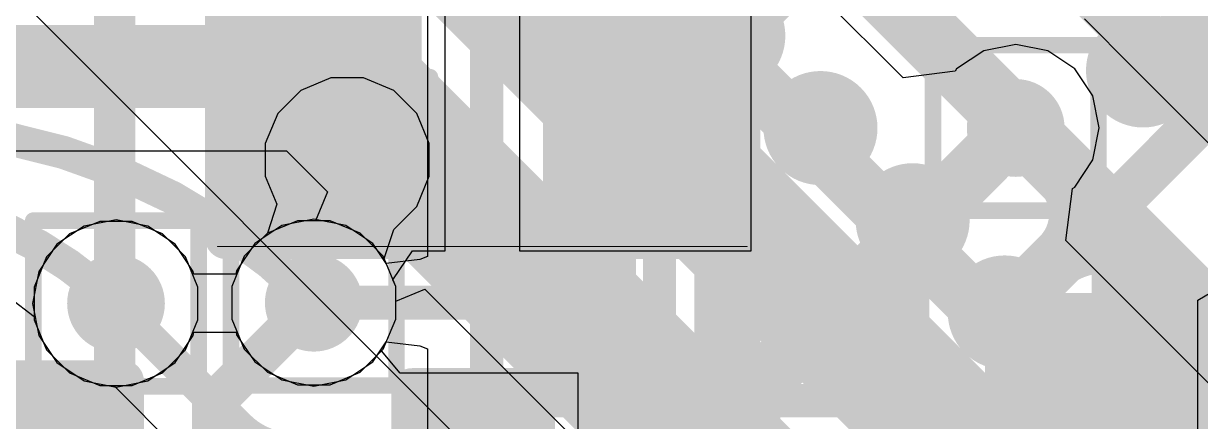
# Model space of a CAD drawing. Header units: inches. Extents: x -6 to 284, y -12 to 154.
# Drawn here: x 43.618 to 47.23, y 5.82 to 7.041 of the extents above; entities that cross this region are included whole.
import ezdxf

# ---------------------------------------------------------------- set-up
doc = ezdxf.new("R2010")
doc.units = ezdxf.units.IN
for name, color, linetype in [('Bottom Layer', 5, 'Continuous'), ('Bottom Overlay', 54, 'Continuous'), ('Bottom Paste', 16, 'Continuous'), ('Bottom Solder', 6, 'Continuous'), ('Drill Drawing', 1, 'Continuous'), ('GND-1', 16, 'Continuous'), ('GND-2', 90, 'Continuous'), ('GND-3', 216, 'Continuous'), ('GND-4', 54, 'Continuous'), ('PWR-1', 156, 'Continuous'), ('PWR-2', 130, 'Continuous'), ('Signal L1', 76, 'Continuous'), ('Signal L2', 6, 'Continuous'), ('Top Layer', 1, 'Continuous'), ('Top Overlay', 2, 'Continuous'), ('Top Paste', 8, 'Continuous'), ('Top Solder', 216, 'Continuous'), ('Via Holes', 16, 'Continuous')]:
    doc.layers.add(name, color=color, linetype=linetype)

# ---------------------------------------------------------------- blocks, each defined once
blk = doc.blocks.new('R___0201_B_85')
at = {"layer": 'Bottom Layer'}
for points in [[(-0.41, 0.185), (-0.14, 0.185), (-0.14, -0.185), (-0.41, -0.185)], [(0.14, 0.185), (0.41, 0.185), (0.41, -0.185), (0.14, -0.185)]]:
    blk.add_hatch(color=5, dxfattribs=at).paths.add_polyline_path(points)
at = {"layer": 'Bottom Paste'}
for points in [[(-0.41, 0.185), (-0.14, 0.185), (-0.14, -0.185), (-0.41, -0.185)], [(0.14, 0.185), (0.41, 0.185), (0.41, -0.185), (0.14, -0.185)]]:
    blk.add_hatch(color=16, dxfattribs=at).paths.add_polyline_path(points)
at = {"layer": 'Bottom Solder'}
for points in [[(-0.465, 0.24), (-0.085, 0.24), (-0.085, -0.24), (-0.465, -0.24)], [(0.085, 0.24), (0.465, 0.24), (0.465, -0.24), (0.085, -0.24)]]:
    blk.add_hatch(color=6, dxfattribs=at).paths.add_polyline_path(points)
at = {"layer": 'Bottom Overlay'}
for points in [[(-0.4826, 0.254, 0.127, 0.127, 0), (-0.4826, -0.254, 0.127, 0.127, 0)], [(0.4826, 0.254, 0.127, 0.127, 0), (-0.4826, 0.254, 0.127, 0.127, 0)], [(0.4826, 0.254, 0.127, 0.127, 0), (0.4826, -0.254, 0.127, 0.127, 0)], [(0.4826, -0.254, 0.127, 0.127, 0), (-0.4826, -0.254, 0.127, 0.127, 0)]]:
    blk.add_lwpolyline(points, format="xyseb", dxfattribs=at)
for points in [[(-0.5143, 0.254, 0.0635, 0.0635, 1), (-0.4508, 0.254, 0.0635, 0.0635, 1)], [(-0.5143, 0.254, 0.0635, 0.0635, 1), (-0.4508, 0.254, 0.0635, 0.0635, 1)], [(0.4508, 0.254, 0.0635, 0.0635, 1), (0.5143, 0.254, 0.0635, 0.0635, 1)], [(0.4508, 0.254, 0.0635, 0.0635, 1), (0.5143, 0.254, 0.0635, 0.0635, 1)], [(-0.5143, -0.254, 0.0635, 0.0635, 1), (-0.4508, -0.254, 0.0635, 0.0635, 1)], [(-0.5143, -0.254, 0.0635, 0.0635, 1), (-0.4508, -0.254, 0.0635, 0.0635, 1)], [(0.4508, -0.254, 0.0635, 0.0635, 1), (0.5143, -0.254, 0.0635, 0.0635, 1)], [(0.4508, -0.254, 0.0635, 0.0635, 1), (0.5143, -0.254, 0.0635, 0.0635, 1)]]:
    blk.add_lwpolyline(points, format="xyseb", close=True, dxfattribs=at)
blk = doc.blocks.new('BGA_565_15_5_14_4__132')
at = {"layer": 'Top Layer'}
h = blk.add_hatch(color=1, dxfattribs=at)
edge = h.paths.add_edge_path()
edge.add_arc((7, -3.6), 0.125, 0, 360)
h = blk.add_hatch(color=1, dxfattribs=at)
edge = h.paths.add_edge_path()
edge.add_arc((7, -4), 0.125, 0, 360)
h = blk.add_hatch(color=1, dxfattribs=at)
edge = h.paths.add_edge_path()
edge.add_arc((6.175, -4.225), 0.125, 0, 360)
h = blk.add_hatch(color=1, dxfattribs=at)
edge = h.paths.add_edge_path()
edge.add_arc((7, -4.4), 0.125, 0, 360)
h = blk.add_hatch(color=1, dxfattribs=at)
edge = h.paths.add_edge_path()
edge.add_arc((7.4, -4.4), 0.125, 0, 360)
h = blk.add_hatch(color=1, dxfattribs=at)
edge = h.paths.add_edge_path()
edge.add_arc((7, -4.8), 0.125, 0, 360)
h = blk.add_hatch(color=1, dxfattribs=at)
edge = h.paths.add_edge_path()
edge.add_arc((7.4, -4.8), 0.125, 0, 360)
h = blk.add_hatch(color=1, dxfattribs=at)
edge = h.paths.add_edge_path()
edge.add_arc((7, -5.2), 0.125, 0, 360)
h = blk.add_hatch(color=1, dxfattribs=at)
edge = h.paths.add_edge_path()
edge.add_arc((7.4, -5.6), 0.125, 0, 360)
at = {"layer": 'Top Paste'}
h = blk.add_hatch(color=8, dxfattribs=at)
edge = h.paths.add_edge_path()
edge.add_arc((7, -3.6), 0.125, 0, 360)
h = blk.add_hatch(color=8, dxfattribs=at)
edge = h.paths.add_edge_path()
edge.add_arc((7, -4), 0.125, 0, 360)
h = blk.add_hatch(color=8, dxfattribs=at)
edge = h.paths.add_edge_path()
edge.add_arc((6.175, -4.225), 0.125, 0, 360)
h = blk.add_hatch(color=8, dxfattribs=at)
edge = h.paths.add_edge_path()
edge.add_arc((7, -4.4), 0.125, 0, 360)
h = blk.add_hatch(color=8, dxfattribs=at)
edge = h.paths.add_edge_path()
edge.add_arc((7.4, -4.4), 0.125, 0, 360)
h = blk.add_hatch(color=8, dxfattribs=at)
edge = h.paths.add_edge_path()
edge.add_arc((7, -4.8), 0.125, 0, 360)
h = blk.add_hatch(color=8, dxfattribs=at)
edge = h.paths.add_edge_path()
edge.add_arc((7.4, -4.8), 0.125, 0, 360)
h = blk.add_hatch(color=8, dxfattribs=at)
edge = h.paths.add_edge_path()
edge.add_arc((7, -5.2), 0.125, 0, 360)
h = blk.add_hatch(color=8, dxfattribs=at)
edge = h.paths.add_edge_path()
edge.add_arc((7.4, -5.6), 0.125, 0, 360)
at = {"layer": 'Top Solder'}
h = blk.add_hatch(color=216, dxfattribs=at)
edge = h.paths.add_edge_path()
edge.add_arc((7, -3.6), 0.175, 0, 360)
h = blk.add_hatch(color=216, dxfattribs=at)
edge = h.paths.add_edge_path()
edge.add_arc((7, -4), 0.175, 0, 360)
h = blk.add_hatch(color=216, dxfattribs=at)
edge = h.paths.add_edge_path()
edge.add_arc((6.175, -4.225), 0.175, 0, 360)
h = blk.add_hatch(color=216, dxfattribs=at)
edge = h.paths.add_edge_path()
edge.add_arc((7, -4.4), 0.175, 0, 360)
h = blk.add_hatch(color=216, dxfattribs=at)
edge = h.paths.add_edge_path()
edge.add_arc((7.4, -4.4), 0.175, 0, 360)
h = blk.add_hatch(color=216, dxfattribs=at)
edge = h.paths.add_edge_path()
edge.add_arc((7, -4.8), 0.175, 0, 360)
h = blk.add_hatch(color=216, dxfattribs=at)
edge = h.paths.add_edge_path()
edge.add_arc((7.4, -4.8), 0.175, 0, 360)
h = blk.add_hatch(color=216, dxfattribs=at)
edge = h.paths.add_edge_path()
edge.add_arc((7, -5.2), 0.175, 0, 360)
h = blk.add_hatch(color=216, dxfattribs=at)
edge = h.paths.add_edge_path()
edge.add_arc((7.4, -5.6), 0.175, 0, 360)
at = {"layer": 'Top Overlay'}
blk.add_lwpolyline([(7.845, -7.2958, 0.254, 0.254, 0), (7.845, -3.6708, 0.254, 0.254, 0)], format="xyseb", dxfattribs=at)
blk = doc.blocks.new('R___0402_B_229')
at = {"layer": 'Bottom Layer'}
for points in [[(-0.2413, 0.3175), (-0.2413, -0.3175), (-0.6985, -0.3175), (-0.6985, 0.3175)], [(0.6985, 0.3175), (0.6985, -0.3175), (0.2413, -0.3175), (0.2413, 0.3175)]]:
    blk.add_hatch(color=5, dxfattribs=at).paths.add_polyline_path(points)
at = {"layer": 'Bottom Paste'}
for points in [[(-0.2413, 0.3175), (-0.2413, -0.3175), (-0.6985, -0.3175), (-0.6985, 0.3175)], [(0.6985, 0.3175), (0.6985, -0.3175), (0.2413, -0.3175), (0.2413, 0.3175)]]:
    blk.add_hatch(color=16, dxfattribs=at).paths.add_polyline_path(points)
at = {"layer": 'Bottom Solder'}
for points in [[(-0.1863, 0.3725), (-0.1863, -0.3725), (-0.7535, -0.3725), (-0.7535, 0.3725)], [(0.7535, 0.3725), (0.7535, -0.3725), (0.1863, -0.3725), (0.1863, 0.3725)]]:
    blk.add_hatch(color=6, dxfattribs=at).paths.add_polyline_path(points)
at = {"layer": 'Bottom Overlay'}
for points in [[(-0.7874, 0.4064, 0.127, 0.127, 0), (-0.7874, -0.4064, 0.127, 0.127, 0)], [(0.7874, 0.4064, 0.127, 0.127, 0), (-0.7874, 0.4064, 0.127, 0.127, 0)], [(0.7874, 0.4064, 0.127, 0.127, 0), (0.7874, -0.4064, 0.127, 0.127, 0)], [(0.8128, 0.4318, 0.00323, 0.00323, 0), (-0.8128, 0.4318, 0.00323, 0.00323, 0)], [(0.7874, -0.4064, 0.127, 0.127, 0), (-0.7874, -0.4064, 0.127, 0.127, 0)]]:
    blk.add_lwpolyline(points, format="xyseb", dxfattribs=at)
for points in [[(-0.8191, 0.4064, 0.0635, 0.0635, 1), (-0.7556, 0.4064, 0.0635, 0.0635, 1)], [(-0.8191, 0.4064, 0.0635, 0.0635, 1), (-0.7556, 0.4064, 0.0635, 0.0635, 1)], [(0.7556, 0.4064, 0.0635, 0.0635, 1), (0.8191, 0.4064, 0.0635, 0.0635, 1)], [(0.7556, 0.4064, 0.0635, 0.0635, 1), (0.8191, 0.4064, 0.0635, 0.0635, 1)], [(-0.8136, 0.4318, 0.00161, 0.00161, 1), (-0.812, 0.4318, 0.00161, 0.00161, 1)], [(0.812, 0.4318, 0.00161, 0.00161, 1), (0.8136, 0.4318, 0.00161, 0.00161, 1)], [(-0.8191, -0.4064, 0.0635, 0.0635, 1), (-0.7556, -0.4064, 0.0635, 0.0635, 1)], [(-0.8191, -0.4064, 0.0635, 0.0635, 1), (-0.7556, -0.4064, 0.0635, 0.0635, 1)], [(0.7556, -0.4064, 0.0635, 0.0635, 1), (0.8191, -0.4064, 0.0635, 0.0635, 1)], [(0.7556, -0.4064, 0.0635, 0.0635, 1), (0.8191, -0.4064, 0.0635, 0.0635, 1)]]:
    blk.add_lwpolyline(points, format="xyseb", close=True, dxfattribs=at)
blk = doc.blocks.new('C___0402_B_369')
at = {"layer": 'Bottom Layer'}
for points in [[(-0.2413, 0.3175), (-0.2413, -0.3175), (-0.6985, -0.3175), (-0.6985, 0.3175)], [(0.6985, 0.3175), (0.6985, -0.3175), (0.2413, -0.3175), (0.2413, 0.3175)]]:
    blk.add_hatch(color=5, dxfattribs=at).paths.add_polyline_path(points)
at = {"layer": 'Bottom Paste'}
for points in [[(-0.2413, 0.3175), (-0.2413, -0.3175), (-0.6985, -0.3175), (-0.6985, 0.3175)], [(0.6985, 0.3175), (0.6985, -0.3175), (0.2413, -0.3175), (0.2413, 0.3175)]]:
    blk.add_hatch(color=16, dxfattribs=at).paths.add_polyline_path(points)
at = {"layer": 'Bottom Solder'}
for points in [[(-0.1813, 0.3775), (-0.1813, -0.3775), (-0.7585, -0.3775), (-0.7585, 0.3775)], [(0.7585, 0.3775), (0.7585, -0.3775), (0.1813, -0.3775), (0.1813, 0.3775)]]:
    blk.add_hatch(color=6, dxfattribs=at).paths.add_polyline_path(points)
at = {"layer": 'Bottom Overlay'}
for points in [[(-0.7874, -0.4064, 0.127, 0.127, 0), (-0.7874, 0.4064, 0.127, 0.127, 0)], [(-0.2794, 0.4064, 0.127, 0.127, 0), (-0.7874, 0.4064, 0.127, 0.127, 0)], [(0.7874, 0.4064, 0.127, 0.127, 0), (0.2794, 0.4064, 0.127, 0.127, 0)], [(0.7874, -0.4064, 0.127, 0.127, 0), (0.7874, 0.4064, 0.127, 0.127, 0)], [(-0.2794, -0.4064, 0.127, 0.127, 0), (-0.7874, -0.4064, 0.127, 0.127, 0)], [(0.7874, -0.4064, 0.127, 0.127, 0), (0.2794, -0.4064, 0.127, 0.127, 0)]]:
    blk.add_lwpolyline(points, format="xyseb", dxfattribs=at)
for points in [[(-0.8191, 0.4064, 0.0635, 0.0635, 1), (-0.7556, 0.4064, 0.0635, 0.0635, 1)], [(-0.8191, 0.4064, 0.0635, 0.0635, 1), (-0.7556, 0.4064, 0.0635, 0.0635, 1)], [(-0.3111, 0.4064, 0.0635, 0.0635, 1), (-0.2477, 0.4064, 0.0635, 0.0635, 1)], [(0.2477, 0.4064, 0.0635, 0.0635, 1), (0.3111, 0.4064, 0.0635, 0.0635, 1)], [(0.7556, 0.4064, 0.0635, 0.0635, 1), (0.8191, 0.4064, 0.0635, 0.0635, 1)], [(0.7556, 0.4064, 0.0635, 0.0635, 1), (0.8191, 0.4064, 0.0635, 0.0635, 1)], [(-0.8191, -0.4064, 0.0635, 0.0635, 1), (-0.7556, -0.4064, 0.0635, 0.0635, 1)], [(-0.8191, -0.4064, 0.0635, 0.0635, 1), (-0.7556, -0.4064, 0.0635, 0.0635, 1)], [(-0.3111, -0.4064, 0.0635, 0.0635, 1), (-0.2477, -0.4064, 0.0635, 0.0635, 1)], [(0.2477, -0.4064, 0.0635, 0.0635, 1), (0.3111, -0.4064, 0.0635, 0.0635, 1)], [(0.7556, -0.4064, 0.0635, 0.0635, 1), (0.8191, -0.4064, 0.0635, 0.0635, 1)], [(0.7556, -0.4064, 0.0635, 0.0635, 1), (0.8191, -0.4064, 0.0635, 0.0635, 1)]]:
    blk.add_lwpolyline(points, format="xyseb", close=True, dxfattribs=at)
blk = doc.blocks.new('C___0402_380')
at = {"layer": 'Top Layer'}
for points in [[(-0.6985, -0.3175), (-0.6985, 0.3175), (-0.2413, 0.3175), (-0.2413, -0.3175)], [(0.2413, -0.3175), (0.2413, 0.3175), (0.6985, 0.3175), (0.6985, -0.3175)]]:
    blk.add_hatch(color=1, dxfattribs=at).paths.add_polyline_path(points)
at = {"layer": 'Top Paste'}
for points in [[(-0.6985, -0.3175), (-0.6985, 0.3175), (-0.2413, 0.3175), (-0.2413, -0.3175)], [(0.2413, -0.3175), (0.2413, 0.3175), (0.6985, 0.3175), (0.6985, -0.3175)]]:
    blk.add_hatch(color=8, dxfattribs=at).paths.add_polyline_path(points)
at = {"layer": 'Top Solder'}
for points in [[(-0.7585, -0.3775), (-0.7585, 0.3775), (-0.1813, 0.3775), (-0.1813, -0.3775)], [(0.1813, -0.3775), (0.1813, 0.3775), (0.7585, 0.3775), (0.7585, -0.3775)]]:
    blk.add_hatch(color=216, dxfattribs=at).paths.add_polyline_path(points)
at = {"layer": 'Top Overlay'}
for points in [[(-0.2794, 0.4064, 0.127, 0.127, 0), (-0.7874, 0.4064, 0.127, 0.127, 0)], [(-0.7874, -0.4064, 0.127, 0.127, 0), (-0.7874, 0.4064, 0.127, 0.127, 0)], [(0.7874, 0.4064, 0.127, 0.127, 0), (0.2794, 0.4064, 0.127, 0.127, 0)], [(0.7874, -0.4064, 0.127, 0.127, 0), (0.7874, 0.4064, 0.127, 0.127, 0)], [(-0.2794, -0.4064, 0.127, 0.127, 0), (-0.7874, -0.4064, 0.127, 0.127, 0)], [(0.7874, -0.4064, 0.127, 0.127, 0), (0.2794, -0.4064, 0.127, 0.127, 0)]]:
    blk.add_lwpolyline(points, format="xyseb", dxfattribs=at)
for points in [[(-0.8191, 0.4064, 0.0635, 0.0635, 1), (-0.7556, 0.4064, 0.0635, 0.0635, 1)], [(-0.8191, 0.4064, 0.0635, 0.0635, 1), (-0.7556, 0.4064, 0.0635, 0.0635, 1)], [(-0.3111, 0.4064, 0.0635, 0.0635, 1), (-0.2477, 0.4064, 0.0635, 0.0635, 1)], [(0.2477, 0.4064, 0.0635, 0.0635, 1), (0.3111, 0.4064, 0.0635, 0.0635, 1)], [(0.7556, 0.4064, 0.0635, 0.0635, 1), (0.8191, 0.4064, 0.0635, 0.0635, 1)], [(0.7556, 0.4064, 0.0635, 0.0635, 1), (0.8191, 0.4064, 0.0635, 0.0635, 1)], [(-0.8191, -0.4064, 0.0635, 0.0635, 1), (-0.7556, -0.4064, 0.0635, 0.0635, 1)], [(-0.8191, -0.4064, 0.0635, 0.0635, 1), (-0.7556, -0.4064, 0.0635, 0.0635, 1)], [(-0.3111, -0.4064, 0.0635, 0.0635, 1), (-0.2477, -0.4064, 0.0635, 0.0635, 1)], [(0.2477, -0.4064, 0.0635, 0.0635, 1), (0.3111, -0.4064, 0.0635, 0.0635, 1)], [(0.7556, -0.4064, 0.0635, 0.0635, 1), (0.8191, -0.4064, 0.0635, 0.0635, 1)], [(0.7556, -0.4064, 0.0635, 0.0635, 1), (0.8191, -0.4064, 0.0635, 0.0635, 1)]]:
    blk.add_lwpolyline(points, format="xyseb", close=True, dxfattribs=at)
blk = doc.blocks.new('CAP_0201_B_381')
at = {"layer": 'Bottom Layer'}
for points in [[(-0.45, 0.15), (-0.15, 0.15), (-0.15, -0.15), (-0.45, -0.15)], [(0.15, 0.15), (0.45, 0.15), (0.45, -0.15), (0.15, -0.15)]]:
    blk.add_hatch(color=5, dxfattribs=at).paths.add_polyline_path(points)
at = {"layer": 'Bottom Paste'}
for points in [[(-0.45, 0.15), (-0.15, 0.15), (-0.15, -0.15), (-0.45, -0.15)], [(0.15, 0.15), (0.45, 0.15), (0.45, -0.15), (0.15, -0.15)]]:
    blk.add_hatch(color=16, dxfattribs=at).paths.add_polyline_path(points)
at = {"layer": 'Bottom Solder'}
for points in [[(-0.505, 0.205), (-0.095, 0.205), (-0.095, -0.205), (-0.505, -0.205)], [(0.095, 0.205), (0.505, 0.205), (0.505, -0.205), (0.095, -0.205)]]:
    blk.add_hatch(color=6, dxfattribs=at).paths.add_polyline_path(points)
at = {"layer": 'Bottom Overlay'}
for points in [[(-0.5334, 0.2286, 0.127, 0.127, 0), (-0.5334, -0.2286, 0.127, 0.127, 0)], [(-0.2032, 0.2286, 0.127, 0.127, 0), (-0.5334, 0.2286, 0.127, 0.127, 0)], [(0.5334, 0.2286, 0.127, 0.127, 0), (0.2032, 0.2286, 0.127, 0.127, 0)], [(0.5334, 0.2286, 0.127, 0.127, 0), (0.5334, -0.2286, 0.127, 0.127, 0)], [(-0.2032, -0.2286, 0.127, 0.127, 0), (-0.5334, -0.2286, 0.127, 0.127, 0)], [(0.5334, -0.2286, 0.127, 0.127, 0), (0.2032, -0.2286, 0.127, 0.127, 0)]]:
    blk.add_lwpolyline(points, format="xyseb", dxfattribs=at)
for points in [[(-0.5651, 0.2286, 0.0635, 0.0635, 1), (-0.5016, 0.2286, 0.0635, 0.0635, 1)], [(-0.5651, 0.2286, 0.0635, 0.0635, 1), (-0.5016, 0.2286, 0.0635, 0.0635, 1)], [(-0.2349, 0.2286, 0.0635, 0.0635, 1), (-0.1714, 0.2286, 0.0635, 0.0635, 1)], [(0.1714, 0.2286, 0.0635, 0.0635, 1), (0.2349, 0.2286, 0.0635, 0.0635, 1)], [(0.5016, 0.2286, 0.0635, 0.0635, 1), (0.5651, 0.2286, 0.0635, 0.0635, 1)], [(0.5016, 0.2286, 0.0635, 0.0635, 1), (0.5651, 0.2286, 0.0635, 0.0635, 1)], [(-0.5651, -0.2286, 0.0635, 0.0635, 1), (-0.5016, -0.2286, 0.0635, 0.0635, 1)], [(-0.5651, -0.2286, 0.0635, 0.0635, 1), (-0.5016, -0.2286, 0.0635, 0.0635, 1)], [(-0.2349, -0.2286, 0.0635, 0.0635, 1), (-0.1714, -0.2286, 0.0635, 0.0635, 1)], [(0.1714, -0.2286, 0.0635, 0.0635, 1), (0.2349, -0.2286, 0.0635, 0.0635, 1)], [(0.5016, -0.2286, 0.0635, 0.0635, 1), (0.5651, -0.2286, 0.0635, 0.0635, 1)], [(0.5016, -0.2286, 0.0635, 0.0635, 1), (0.5651, -0.2286, 0.0635, 0.0635, 1)]]:
    blk.add_lwpolyline(points, format="xyseb", close=True, dxfattribs=at)

msp = doc.modelspace()

# ---------------------------------------------------------------- hatches: boundary and pattern name
at = {"layer": 'Bottom Layer'}
h = msp.add_hatch(color=5, dxfattribs=at)
edge = h.paths.add_edge_path()
edge.add_arc((46.6633, 6.7206), 0.15, 0, 360)
h = msp.add_hatch(color=5, dxfattribs=at)
edge = h.paths.add_edge_path()
edge.add_arc((43.9017, 6.1823), 0.15, 0, 360)
h = msp.add_hatch(color=5, dxfattribs=at)
edge = h.paths.add_edge_path()
edge.add_arc((44.5088, 6.1845), 0.15, 0, 360)
at = {"layer": 'GND-1'}
h = msp.add_hatch(color=16, dxfattribs=at)
edge = h.paths.add_edge_path()
edge.add_arc((46.6633, 6.7206), 0.15, 0, 360)
h = msp.add_hatch(color=16, dxfattribs=at)
edge = h.paths.add_edge_path()
edge.add_arc((44.6114, 6.6225), 0.15, 0, 360)
h = msp.add_hatch(color=16, dxfattribs=at)
edge = h.paths.add_edge_path()
edge.add_arc((43.9017, 6.1823), 0.15, 0, 360)
h = msp.add_hatch(color=16, dxfattribs=at)
edge = h.paths.add_edge_path()
edge.add_arc((44.5088, 6.1845), 0.15, 0, 360)
at = {"layer": 'GND-2'}
h = msp.add_hatch(color=90, dxfattribs=at)
edge = h.paths.add_edge_path()
edge.add_arc((46.6633, 6.7206), 0.15, 0, 360)
h = msp.add_hatch(color=90, dxfattribs=at)
edge = h.paths.add_edge_path()
edge.add_arc((43.9017, 6.1823), 0.15, 0, 360)
h = msp.add_hatch(color=90, dxfattribs=at)
edge = h.paths.add_edge_path()
edge.add_arc((44.5088, 6.1845), 0.15, 0, 360)
at = {"layer": 'GND-3'}
h = msp.add_hatch(color=216, dxfattribs=at)
edge = h.paths.add_edge_path()
edge.add_arc((46.6633, 6.7206), 0.15, 0, 360)
h = msp.add_hatch(color=216, dxfattribs=at)
edge = h.paths.add_edge_path()
edge.add_arc((43.9017, 6.1823), 0.15, 0, 360)
h = msp.add_hatch(color=216, dxfattribs=at)
edge = h.paths.add_edge_path()
edge.add_arc((44.5088, 6.1845), 0.15, 0, 360)
at = {"layer": 'GND-4'}
h = msp.add_hatch(color=54, dxfattribs=at)
edge = h.paths.add_edge_path()
edge.add_arc((46.6633, 6.7206), 0.15, 0, 360)
h = msp.add_hatch(color=54, dxfattribs=at)
edge = h.paths.add_edge_path()
edge.add_arc((43.9017, 6.1823), 0.15, 0, 360)
h = msp.add_hatch(color=54, dxfattribs=at)
edge = h.paths.add_edge_path()
edge.add_arc((44.5088, 6.1845), 0.15, 0, 360)
at = {"layer": 'PWR-1'}
h = msp.add_hatch(color=156, dxfattribs=at)
edge = h.paths.add_edge_path()
edge.add_arc((46.6633, 6.7206), 0.15, 0, 360)
h = msp.add_hatch(color=156, dxfattribs=at)
edge = h.paths.add_edge_path()
edge.add_arc((43.9017, 6.1823), 0.15, 0, 360)
h = msp.add_hatch(color=156, dxfattribs=at)
edge = h.paths.add_edge_path()
edge.add_arc((44.5088, 6.1845), 0.15, 0, 360)
at = {"layer": 'PWR-2'}
h = msp.add_hatch(color=130, dxfattribs=at)
edge = h.paths.add_edge_path()
edge.add_arc((46.6633, 6.7206), 0.15, 0, 360)
h = msp.add_hatch(color=130, dxfattribs=at)
edge = h.paths.add_edge_path()
edge.add_arc((43.9017, 6.1823), 0.15, 0, 360)
h = msp.add_hatch(color=130, dxfattribs=at)
edge = h.paths.add_edge_path()
edge.add_arc((44.5088, 6.1845), 0.15, 0, 360)
at = {"layer": 'Signal L1'}
h = msp.add_hatch(color=76, dxfattribs=at)
edge = h.paths.add_edge_path()
edge.add_arc((46.6633, 6.7206), 0.15, 0, 360)
h = msp.add_hatch(color=76, dxfattribs=at)
edge = h.paths.add_edge_path()
edge.add_arc((44.6114, 6.6225), 0.15, 0, 360)
h = msp.add_hatch(color=76, dxfattribs=at)
edge = h.paths.add_edge_path()
edge.add_arc((43.9017, 6.1823), 0.15, 0, 360)
h = msp.add_hatch(color=76, dxfattribs=at)
edge = h.paths.add_edge_path()
edge.add_arc((44.5088, 6.1845), 0.15, 0, 360)
at = {"layer": 'Signal L2'}
h = msp.add_hatch(color=6, dxfattribs=at)
edge = h.paths.add_edge_path()
edge.add_arc((46.6633, 6.7206), 0.15, 0, 360)
h = msp.add_hatch(color=6, dxfattribs=at)
edge = h.paths.add_edge_path()
edge.add_arc((43.9017, 6.1823), 0.15, 0, 360)
h = msp.add_hatch(color=6, dxfattribs=at)
edge = h.paths.add_edge_path()
edge.add_arc((44.5088, 6.1845), 0.15, 0, 360)
at = {"layer": 'Top Layer'}
h = msp.add_hatch(color=1, dxfattribs=at)
edge = h.paths.add_edge_path()
edge.add_arc((46.6633, 6.7206), 0.15, 0, 360)
h = msp.add_hatch(color=1, dxfattribs=at)
edge = h.paths.add_edge_path()
edge.add_arc((44.6114, 6.6225), 0.15, 0, 360)
h = msp.add_hatch(color=1, dxfattribs=at)
edge = h.paths.add_edge_path()
edge.add_arc((43.9017, 6.1823), 0.15, 0, 360)
h = msp.add_hatch(color=1, dxfattribs=at)
edge = h.paths.add_edge_path()
edge.add_arc((44.5088, 6.1845), 0.15, 0, 360)
at = {"layer": 'Via Holes'}
h = msp.add_hatch(color=7, dxfattribs=at)
edge = h.paths.add_edge_path()
edge.add_arc((46.6633, 6.7206), 0.075, 0, 360)
h = msp.add_hatch(color=7, dxfattribs=at)
edge = h.paths.add_edge_path()
edge.add_arc((44.6114, 6.6225), 0.075, 0, 360)
h = msp.add_hatch(color=7, dxfattribs=at)
edge = h.paths.add_edge_path()
edge.add_arc((43.9017, 6.1823), 0.075, 0, 360)
h = msp.add_hatch(color=7, dxfattribs=at)
edge = h.paths.add_edge_path()
edge.add_arc((44.5088, 6.1845), 0.075, 0, 360)

# ---------------------------------------------------------------- linework, layer by layer
at = {"layer": 'Bottom Layer'}
for p, q in [((44.9119, 6.344), (44.9119, 7.233)), ((45.1405, 7.233), (45.1405, 6.344)), ((45.8517, 6.344), (45.8517, 7.233)), ((46.874, 7.0556), (46.9184, 7.0112)), ((46.9184, 7.0112), (46.9813, 6.9483)), ((46.9813, 6.9483), (47.2889, 6.6407)), ((44.7519, 6.2551), (44.8113, 6.344)), ((44.8113, 6.344), (44.9119, 6.344)), ((45.1405, 6.344), (45.8517, 6.344)), ((44.7604, 6.2346), (44.7519, 6.2551)), ((44.7604, 6.1345), (44.7604, 6.2346)), ((44.7221, 6.042), (44.7604, 6.1345)), ((44.7171, 6.037), (44.7221, 6.042)), ((44.7744, 5.9686), (44.7171, 6.037)), ((45.3207, 5.9686), (44.7744, 5.9686)), ((45.3207, 5.4156), (45.3207, 5.9686))]:
    msp.add_line(p, q, dxfattribs=at)
for points in [[(45.4961, 6.7885, 0.2032, 0.2032, 0), (45.4961, 7.8633, 0.2032, 0.2032, 0)], [(43.8973, 4.9022, 0.127, 0.127, 0), (43.8973, 7.1251, 0.127, 0.127, 0)], [(44.5144, 6.7466, 0.1016, 0.1016, 0), (44.5563, 6.7885, 0.1016, 0.1016, 0)], [(44.5098, 6.742, 0.127, 0.127, 0), (44.5144, 6.7466, 0.127, 0.127, 0)], [(44.5098, 6.1845, 0.127, 0.127, 0), (44.5098, 6.742, 0.127, 0.127, 0)], [(45.7048, 5.762, 0.1778, 0.1778, 0), (46.6633, 6.7206, 0.1778, 0.1778, 0)], [(46.6633, 6.7206, 0.1778, 0.1778, 0), (46.9858, 6.3981, 0.1778, 0.1778, 0)], [(46.9858, 6.0692, 0.1778, 0.1778, 0), (46.9858, 6.3981, 0.1778, 0.1778, 0)], [(44.1982, 5.8739, 0.127, 0.127, 0), (44.5088, 6.1845, 0.127, 0.127, 0)], [(44.1982, 4.7848, 0.127, 0.127, 0), (44.1982, 5.8739, 0.127, 0.127, 0)], [(45.6529, 5.7009, 0.1778, 0.1778, 0), (45.7048, 5.7527, 0.1778, 0.1778, 0)], [(45.7048, 5.7527, 0.1778, 0.1778, 0), (45.7048, 5.762, 0.1778, 0.1778, 0)]]:
    msp.add_lwpolyline(points, format="xyseb", dxfattribs=at)
for points in [[(45.4453, 6.7885, 0.1016, 0.1016, 1), (45.5469, 6.7885, 0.1016, 0.1016, 1)], [(44.5309, 6.7885, 0.0508, 0.0508, 1), (44.5817, 6.7885, 0.0508, 0.0508, 1)], [(44.4781, 6.742, 0.0635, 0.0635, 1), (44.5416, 6.742, 0.0635, 0.0635, 1)], [(44.4781, 6.742, 0.0635, 0.0635, 1), (44.5416, 6.742, 0.0635, 0.0635, 1)], [(44.4827, 6.7466, 0.0635, 0.0635, 1), (44.5462, 6.7466, 0.0635, 0.0635, 1)], [(44.489, 6.7466, 0.0508, 0.0508, 1), (44.5398, 6.7466, 0.0508, 0.0508, 1)], [(46.6189, 6.7206, 0.0889, 0.0889, 1), (46.7078, 6.7206, 0.0889, 0.0889, 1)], [(46.6189, 6.7206, 0.0889, 0.0889, 1), (46.7078, 6.7206, 0.0889, 0.0889, 1)], [(46.9414, 6.3981, 0.0889, 0.0889, 1), (47.0303, 6.3981, 0.0889, 0.0889, 1)], [(46.9414, 6.3981, 0.0889, 0.0889, 1), (47.0303, 6.3981, 0.0889, 0.0889, 1)], [(44.477, 6.1845, 0.0635, 0.0635, 1), (44.5405, 6.1845, 0.0635, 0.0635, 1)], [(44.4781, 6.1845, 0.0635, 0.0635, 1), (44.5416, 6.1845, 0.0635, 0.0635, 1)], [(46.9414, 6.0692, 0.0889, 0.0889, 1), (47.0303, 6.0692, 0.0889, 0.0889, 1)], [(44.1664, 5.8739, 0.0635, 0.0635, 1), (44.2299, 5.8739, 0.0635, 0.0635, 1)], [(44.1664, 5.8739, 0.0635, 0.0635, 1), (44.2299, 5.8739, 0.0635, 0.0635, 1)], [(45.6603, 5.762, 0.0889, 0.0889, 1), (45.7492, 5.762, 0.0889, 0.0889, 1)], [(45.6603, 5.762, 0.0889, 0.0889, 1), (45.7492, 5.762, 0.0889, 0.0889, 1)], [(45.6603, 5.7527, 0.0889, 0.0889, 1), (45.7492, 5.7527, 0.0889, 0.0889, 1)], [(45.6603, 5.7527, 0.0889, 0.0889, 1), (45.7492, 5.7527, 0.0889, 0.0889, 1)]]:
    msp.add_lwpolyline(points, format="xyseb", close=True, dxfattribs=at)
at = {"layer": 'Drill Drawing'}
for points in [[(46.4093, 6.9746, 0.0508, 0.0508, 0), (46.9173, 6.9746, 0.0508, 0.0508, 0)], [(46.4093, 6.4666, 0.0508, 0.0508, 0), (46.4093, 6.9746, 0.0508, 0.0508, 0)], [(46.9173, 6.4666, 0.0508, 0.0508, 0), (46.9173, 6.9746, 0.0508, 0.0508, 0)], [(44.3574, 6.8765, 0.0508, 0.0508, 0), (44.8654, 6.8765, 0.0508, 0.0508, 0)], [(44.3574, 6.3685, 0.0508, 0.0508, 0), (44.3574, 6.8765, 0.0508, 0.0508, 0)], [(44.8654, 6.3685, 0.0508, 0.0508, 0), (44.8654, 6.8765, 0.0508, 0.0508, 0)], [(46.4093, 6.4666, 0.0508, 0.0508, 0), (46.9173, 6.4666, 0.0508, 0.0508, 0)], [(43.6477, 6.4363, 0.0508, 0.0508, 0), (44.1557, 6.4363, 0.0508, 0.0508, 0)], [(43.6477, 5.9283, 0.0508, 0.0508, 0), (43.6477, 6.4363, 0.0508, 0.0508, 0)], [(44.1557, 5.9283, 0.0508, 0.0508, 0), (44.1557, 6.4363, 0.0508, 0.0508, 0)], [(44.2548, 6.4385, 0.0508, 0.0508, 0), (44.7628, 6.4385, 0.0508, 0.0508, 0)], [(44.2548, 5.9305, 0.0508, 0.0508, 0), (44.2548, 6.4385, 0.0508, 0.0508, 0)], [(44.7628, 5.9305, 0.0508, 0.0508, 0), (44.7628, 6.4385, 0.0508, 0.0508, 0)], [(44.3574, 6.3685, 0.0508, 0.0508, 0), (44.8654, 6.3685, 0.0508, 0.0508, 0)], [(43.6477, 5.9283, 0.0508, 0.0508, 0), (44.1557, 5.9283, 0.0508, 0.0508, 0)], [(44.2548, 5.9305, 0.0508, 0.0508, 0), (44.7628, 5.9305, 0.0508, 0.0508, 0)]]:
    msp.add_lwpolyline(points, format="xyseb", dxfattribs=at)
for points in [[(46.3966, 6.9746, 0.0254, 0.0254, 1), (46.422, 6.9746, 0.0254, 0.0254, 1)], [(46.3966, 6.9746, 0.0254, 0.0254, 1), (46.422, 6.9746, 0.0254, 0.0254, 1)], [(46.9046, 6.9746, 0.0254, 0.0254, 1), (46.93, 6.9746, 0.0254, 0.0254, 1)], [(46.9046, 6.9746, 0.0254, 0.0254, 1), (46.93, 6.9746, 0.0254, 0.0254, 1)], [(44.3447, 6.8765, 0.0254, 0.0254, 1), (44.3701, 6.8765, 0.0254, 0.0254, 1)], [(44.3447, 6.8765, 0.0254, 0.0254, 1), (44.3701, 6.8765, 0.0254, 0.0254, 1)], [(44.8527, 6.8765, 0.0254, 0.0254, 1), (44.8781, 6.8765, 0.0254, 0.0254, 1)], [(44.8527, 6.8765, 0.0254, 0.0254, 1), (44.8781, 6.8765, 0.0254, 0.0254, 1)], [(46.3966, 6.4666, 0.0254, 0.0254, 1), (46.422, 6.4666, 0.0254, 0.0254, 1)], [(46.3966, 6.4666, 0.0254, 0.0254, 1), (46.422, 6.4666, 0.0254, 0.0254, 1)], [(46.9046, 6.4666, 0.0254, 0.0254, 1), (46.93, 6.4666, 0.0254, 0.0254, 1)], [(46.9046, 6.4666, 0.0254, 0.0254, 1), (46.93, 6.4666, 0.0254, 0.0254, 1)], [(43.635, 6.4363, 0.0254, 0.0254, 1), (43.6604, 6.4363, 0.0254, 0.0254, 1)], [(43.635, 6.4363, 0.0254, 0.0254, 1), (43.6604, 6.4363, 0.0254, 0.0254, 1)], [(44.143, 6.4363, 0.0254, 0.0254, 1), (44.1684, 6.4363, 0.0254, 0.0254, 1)], [(44.143, 6.4363, 0.0254, 0.0254, 1), (44.1684, 6.4363, 0.0254, 0.0254, 1)], [(44.2421, 6.4385, 0.0254, 0.0254, 1), (44.2675, 6.4385, 0.0254, 0.0254, 1)], [(44.2421, 6.4385, 0.0254, 0.0254, 1), (44.2675, 6.4385, 0.0254, 0.0254, 1)], [(44.7501, 6.4385, 0.0254, 0.0254, 1), (44.7755, 6.4385, 0.0254, 0.0254, 1)], [(44.7501, 6.4385, 0.0254, 0.0254, 1), (44.7755, 6.4385, 0.0254, 0.0254, 1)], [(44.3447, 6.3685, 0.0254, 0.0254, 1), (44.3701, 6.3685, 0.0254, 0.0254, 1)], [(44.3447, 6.3685, 0.0254, 0.0254, 1), (44.3701, 6.3685, 0.0254, 0.0254, 1)], [(44.8527, 6.3685, 0.0254, 0.0254, 1), (44.8781, 6.3685, 0.0254, 0.0254, 1)], [(44.8527, 6.3685, 0.0254, 0.0254, 1), (44.8781, 6.3685, 0.0254, 0.0254, 1)], [(43.635, 5.9283, 0.0254, 0.0254, 1), (43.6604, 5.9283, 0.0254, 0.0254, 1)], [(43.635, 5.9283, 0.0254, 0.0254, 1), (43.6604, 5.9283, 0.0254, 0.0254, 1)], [(44.143, 5.9283, 0.0254, 0.0254, 1), (44.1684, 5.9283, 0.0254, 0.0254, 1)], [(44.143, 5.9283, 0.0254, 0.0254, 1), (44.1684, 5.9283, 0.0254, 0.0254, 1)], [(44.2421, 5.9305, 0.0254, 0.0254, 1), (44.2675, 5.9305, 0.0254, 0.0254, 1)], [(44.2421, 5.9305, 0.0254, 0.0254, 1), (44.2675, 5.9305, 0.0254, 0.0254, 1)], [(44.7501, 5.9305, 0.0254, 0.0254, 1), (44.7755, 5.9305, 0.0254, 0.0254, 1)], [(44.7501, 5.9305, 0.0254, 0.0254, 1), (44.7755, 5.9305, 0.0254, 0.0254, 1)]]:
    msp.add_lwpolyline(points, format="xyseb", close=True, dxfattribs=at)
at = {"layer": 'GND-1'}
for p, q in [((44.5614, 6.8741), (44.4689, 6.8358)), ((44.6615, 6.8741), (44.5614, 6.8741)), ((44.754, 6.8358), (44.6615, 6.8741)), ((44.4689, 6.8358), (44.3981, 6.765)), ((44.8247, 6.765), (44.754, 6.8358)), ((44.3981, 6.765), (44.3598, 6.6725)), ((44.863, 6.6725), (44.8247, 6.765)), ((44.3598, 6.6725), (44.3598, 6.5724)), ((44.863, 6.5724), (44.863, 6.6725)), ((44.3598, 6.5724), (44.3952, 6.487)), ((44.8247, 6.48), (44.863, 6.5724)), ((44.3952, 6.487), (44.3663, 6.3978)), ((44.754, 6.4092), (44.8247, 6.48)), ((43.8516, 6.4339), (43.7592, 6.3955)), ((43.9517, 6.4339), (43.8516, 6.4339)), ((44.0442, 6.3955), (43.9517, 6.4339)), ((43.7592, 6.3955), (43.6884, 6.3248)), ((44.115, 6.3248), (44.0442, 6.3955)), ((44.3663, 6.3978), (44.2955, 6.3271)), ((44.725, 6.32), (44.754, 6.4092)), ((43.6884, 6.3248), (43.6501, 6.2323)), ((44.1533, 6.2323), (44.115, 6.3248)), ((44.2955, 6.3271), (44.2572, 6.2346)), ((44.7604, 6.2346), (44.725, 6.32)), ((43.6501, 6.2323), (43.6501, 6.1322)), ((44.1533, 6.1322), (44.1533, 6.2323)), ((44.2572, 6.2346), (44.2572, 6.1345)), ((44.7604, 6.1345), (44.7604, 6.2346)), ((43.6501, 6.1322), (43.6884, 6.0397)), ((44.115, 6.0397), (44.1533, 6.1322)), ((44.2572, 6.1345), (44.2955, 6.042)), ((44.7221, 6.042), (44.7604, 6.1345)), ((43.6884, 6.0397), (43.7592, 5.969)), ((44.0442, 5.969), (44.115, 6.0397)), ((44.2955, 6.042), (44.3663, 5.9712)), ((44.6513, 5.9712), (44.7221, 6.042)), ((43.7592, 5.969), (43.8516, 5.9307)), ((43.9517, 5.9307), (44.0442, 5.969)), ((44.3663, 5.9712), (44.4587, 5.9329)), ((44.5588, 5.9329), (44.6513, 5.9712)), ((43.8516, 5.9307), (43.9517, 5.9307)), ((44.4587, 5.9329), (44.5588, 5.9329))]:
    msp.add_line(p, q, dxfattribs=at)
at = {"layer": 'GND-2'}
for p, q in [((43.8516, 6.4339), (43.7592, 6.3955)), ((43.9517, 6.4339), (43.8516, 6.4339)), ((44.0442, 6.3955), (43.9517, 6.4339)), ((44.4587, 6.4361), (44.3663, 6.3978)), ((44.5588, 6.4361), (44.4587, 6.4361)), ((44.6513, 6.3978), (44.5588, 6.4361)), ((43.7592, 6.3955), (43.6884, 6.3248)), ((44.115, 6.3248), (44.0442, 6.3955)), ((44.3663, 6.3978), (44.2955, 6.3271)), ((44.7221, 6.3271), (44.6513, 6.3978)), ((43.6884, 6.3248), (43.6501, 6.2323)), ((44.1533, 6.2323), (44.115, 6.3248)), ((44.2955, 6.3271), (44.2572, 6.2346)), ((44.7604, 6.2346), (44.7221, 6.3271)), ((43.6501, 6.2323), (43.6501, 6.1322)), ((44.1533, 6.1322), (44.1533, 6.2323)), ((44.2572, 6.2346), (44.2572, 6.1345)), ((44.7604, 6.1345), (44.7604, 6.2346)), ((43.6501, 6.1322), (43.6884, 6.0397)), ((44.115, 6.0397), (44.1533, 6.1322)), ((44.2572, 6.1345), (44.2955, 6.042)), ((44.7221, 6.042), (44.7604, 6.1345)), ((43.6884, 6.0397), (43.7592, 5.969)), ((44.0442, 5.969), (44.115, 6.0397)), ((44.2955, 6.042), (44.3663, 5.9712)), ((44.6513, 5.9712), (44.7221, 6.042)), ((43.7592, 5.969), (43.8516, 5.9307)), ((43.9517, 5.9307), (44.0442, 5.969)), ((44.3663, 5.9712), (44.4587, 5.9329)), ((44.5588, 5.9329), (44.6513, 5.9712)), ((43.8516, 5.9307), (43.9517, 5.9307)), ((44.4587, 5.9329), (44.5588, 5.9329))]:
    msp.add_line(p, q, dxfattribs=at)
at = {"layer": 'GND-3'}
for p, q in [((43.8516, 6.4339), (43.7592, 6.3955)), ((43.9517, 6.4339), (43.8516, 6.4339)), ((44.0442, 6.3955), (43.9517, 6.4339)), ((44.4587, 6.4361), (44.3663, 6.3978)), ((44.5588, 6.4361), (44.4587, 6.4361)), ((44.6513, 6.3978), (44.5588, 6.4361)), ((43.7592, 6.3955), (43.6884, 6.3248)), ((44.115, 6.3248), (44.0442, 6.3955)), ((44.3663, 6.3978), (44.2955, 6.3271)), ((44.7221, 6.3271), (44.6513, 6.3978)), ((43.6884, 6.3248), (43.6501, 6.2323)), ((44.1533, 6.2323), (44.115, 6.3248)), ((44.2955, 6.3271), (44.2572, 6.2346)), ((44.7604, 6.2346), (44.7221, 6.3271)), ((43.6501, 6.2323), (43.6501, 6.1322)), ((44.1533, 6.1322), (44.1533, 6.2323)), ((44.2572, 6.2346), (44.2572, 6.1345)), ((44.7604, 6.1345), (44.7604, 6.2346)), ((43.6501, 6.1322), (43.6884, 6.0397)), ((44.115, 6.0397), (44.1533, 6.1322)), ((44.2572, 6.1345), (44.2955, 6.042)), ((44.7221, 6.042), (44.7604, 6.1345)), ((43.6884, 6.0397), (43.7592, 5.969)), ((44.0442, 5.969), (44.115, 6.0397)), ((44.2955, 6.042), (44.3663, 5.9712)), ((44.6513, 5.9712), (44.7221, 6.042)), ((43.7592, 5.969), (43.8516, 5.9307)), ((43.9517, 5.9307), (44.0442, 5.969)), ((44.3663, 5.9712), (44.4587, 5.9329)), ((44.5588, 5.9329), (44.6513, 5.9712)), ((43.8516, 5.9307), (43.9517, 5.9307)), ((44.4587, 5.9329), (44.5588, 5.9329))]:
    msp.add_line(p, q, dxfattribs=at)
at = {"layer": 'GND-4'}
for p, q in [((43.8516, 6.4339), (43.7592, 6.3955)), ((43.9517, 6.4339), (43.8516, 6.4339)), ((44.0442, 6.3955), (43.9517, 6.4339)), ((44.4587, 6.4361), (44.3663, 6.3978)), ((44.5588, 6.4361), (44.4587, 6.4361)), ((44.6513, 6.3978), (44.5588, 6.4361)), ((43.7592, 6.3955), (43.6884, 6.3248)), ((44.115, 6.3248), (44.0442, 6.3955)), ((44.3663, 6.3978), (44.2955, 6.3271)), ((44.7221, 6.3271), (44.6513, 6.3978)), ((43.6884, 6.3248), (43.6501, 6.2323)), ((44.1533, 6.2323), (44.115, 6.3248)), ((44.2955, 6.3271), (44.2572, 6.2346)), ((44.7604, 6.2346), (44.7221, 6.3271)), ((43.6501, 6.2323), (43.6501, 6.1322)), ((44.1533, 6.1322), (44.1533, 6.2323)), ((44.2572, 6.2346), (44.2572, 6.1345)), ((44.7604, 6.1345), (44.7604, 6.2346)), ((43.6501, 6.1322), (43.6884, 6.0397)), ((44.115, 6.0397), (44.1533, 6.1322)), ((44.2572, 6.1345), (44.2955, 6.042)), ((44.7221, 6.042), (44.7604, 6.1345)), ((43.6884, 6.0397), (43.7592, 5.969)), ((44.0442, 5.969), (44.115, 6.0397)), ((44.2955, 6.042), (44.3663, 5.9712)), ((44.6513, 5.9712), (44.7221, 6.042)), ((43.7592, 5.969), (43.8516, 5.9307)), ((43.9517, 5.9307), (44.0442, 5.969)), ((44.3663, 5.9712), (44.4587, 5.9329)), ((44.5588, 5.9329), (44.6513, 5.9712)), ((43.8516, 5.9307), (43.9517, 5.9307)), ((44.4587, 5.9329), (44.5588, 5.9329))]:
    msp.add_line(p, q, dxfattribs=at)
at = {"layer": 'PWR-1'}
for p, q in [((44.8581, 10.4194), (44.8581, 6.3258)), ((43.9017, 6.4388), (43.8035, 6.4193)), ((43.9998, 6.4193), (43.9017, 6.4388)), ((44.5088, 6.4411), (44.4106, 6.4215)), ((44.6069, 6.4215), (44.5088, 6.4411)), ((43.8035, 6.4193), (43.7203, 6.3636)), ((44.0831, 6.3636), (43.9998, 6.4193)), ((44.4106, 6.4215), (44.3274, 6.3659)), ((44.6902, 6.3659), (44.6069, 6.4215)), ((43.7203, 6.3636), (43.6647, 6.2804)), ((44.1387, 6.2804), (44.0831, 6.3636)), ((44.3274, 6.3659), (44.2718, 6.2827)), ((44.7311, 6.3047), (44.6902, 6.3659)), ((44.8581, 6.3258), (44.8347, 6.3169)), ((44.8347, 6.3169), (44.7311, 6.3047)), ((43.6647, 6.2804), (43.6451, 6.1823)), ((44.1403, 6.2725), (44.1387, 6.2804)), ((44.2697, 6.2725), (44.1403, 6.2725)), ((44.2718, 6.2827), (44.2697, 6.2725)), ((47.2218, 6.1926), (47.2797, 6.2259)), ((43.6451, 6.1823), (43.6647, 6.0841)), ((47.2218, 4.3852), (47.2218, 6.1926)), ((43.6647, 6.0841), (43.7203, 6.0009)), ((44.0831, 6.0009), (44.1387, 6.0841)), ((44.1387, 6.0841), (44.1407, 6.0943)), ((44.1407, 6.0943), (44.2702, 6.0943)), ((44.2702, 6.0943), (44.2718, 6.0864)), ((44.2718, 6.0864), (44.3274, 6.0031)), ((44.6902, 6.0031), (44.7311, 6.0643)), ((44.7311, 6.0643), (44.8347, 6.0522)), ((44.8347, 6.0522), (44.8581, 6.0432)), ((44.8581, 6.0432), (44.8581, 5.5911)), ((43.7203, 6.0009), (43.8035, 5.9452)), ((43.9998, 5.9452), (44.0831, 6.0009)), ((44.3274, 6.0031), (44.4106, 5.9475)), ((44.6069, 5.9475), (44.6902, 6.0031)), ((43.8035, 5.9452), (43.9017, 5.9257)), ((43.9017, 5.9257), (43.9998, 5.9452)), ((44.4106, 5.9475), (44.5088, 5.928)), ((44.5088, 5.928), (44.6069, 5.9475))]:
    msp.add_line(p, q, dxfattribs=at)
for points in [[(45.4215, 4.9266, 0.1524, 0.1524, 0), (45.4215, 10.6079, 0.1524, 0.1524, 0)], [(45.0394, 5.4096, 0.1016, 0.1016, 0), (45.0394, 10.4945, 0.1016, 0.1016, 0)], [(45.7781, 7.0462, 0.2032, 0.2032, 0), (45.9957, 7.2638, 0.2032, 0.2032, 0)], [(45.7781, 4.8335, 0.2032, 0.2032, 0), (45.7781, 7.0462, 0.2032, 0.2032, 0)], [(46.9858, 6.5006, 0.1422, 0.1422, 0), (47.3919, 6.9067, 0.1422, 0.1422, 0)], [(46.9858, 4.498, 0.1422, 0.1422, 0), (46.9858, 6.5006, 0.1422, 0.1422, 0)]]:
    msp.add_lwpolyline(points, format="xyseb", dxfattribs=at)
for points in [[(45.7273, 7.0462, 0.1016, 0.1016, 1), (45.8289, 7.0462, 0.1016, 0.1016, 1)], [(45.7273, 7.0462, 0.1016, 0.1016, 1), (45.8289, 7.0462, 0.1016, 0.1016, 1)], [(46.9502, 6.5006, 0.0711, 0.0711, 1), (47.0214, 6.5006, 0.0711, 0.0711, 1)], [(46.9502, 6.5006, 0.0711, 0.0711, 1), (47.0214, 6.5006, 0.0711, 0.0711, 1)]]:
    msp.add_lwpolyline(points, format="xyseb", close=True, dxfattribs=at)
at = {"layer": 'PWR-2'}
for p, q in [((46.3179, 6.8748), (43.2122, 9.9804)), ((46.6633, 6.9771), (46.5652, 6.9576)), ((46.7615, 6.9576), (46.6633, 6.9771)), ((46.5652, 6.9576), (46.482, 6.902)), ((46.8447, 6.902), (46.7615, 6.9576)), ((46.482, 6.902), (46.4773, 6.895)), ((46.9003, 6.8187), (46.8447, 6.902)), ((46.4773, 6.895), (46.3179, 6.8748)), ((46.9199, 6.7206), (46.9003, 6.8187)), ((46.9003, 6.6224), (46.9199, 6.7206)), ((41.1431, 6.6504), (44.4253, 6.6504)), ((44.4253, 6.6504), (44.5506, 6.525)), ((46.8447, 6.5392), (46.9003, 6.6224)), ((46.8377, 6.5345), (46.8447, 6.5392)), ((44.5506, 6.525), (44.5138, 6.4361)), ((46.8176, 6.3751), (46.8377, 6.5345)), ((43.8516, 6.4339), (43.7592, 6.3955)), ((43.9517, 6.4339), (43.8516, 6.4339)), ((44.0442, 6.3955), (43.9517, 6.4339)), ((44.4587, 6.4361), (44.3663, 6.3978)), ((44.5138, 6.4361), (44.4587, 6.4361)), ((43.7592, 6.3955), (43.6884, 6.3248)), ((44.115, 6.3248), (44.0442, 6.3955)), ((44.3663, 6.3978), (44.2955, 6.3271)), ((51.7551, 1.4375), (46.8176, 6.3751)), ((43.6884, 6.3248), (43.6501, 6.2323)), ((44.1533, 6.2323), (44.115, 6.3248)), ((44.2955, 6.3271), (44.2572, 6.2346)), ((43.6501, 6.2323), (43.6501, 6.1322)), ((44.1533, 6.1322), (44.1533, 6.2323)), ((44.2572, 6.2346), (44.2572, 6.1345)), ((44.7604, 6.1896), (44.8493, 6.2264)), ((44.8493, 6.2264), (45.3006, 5.7751)), ((44.7604, 6.1345), (44.7604, 6.1896)), ((43.6501, 6.1322), (43.6884, 6.0397)), ((44.115, 6.0397), (44.1533, 6.1322)), ((44.2572, 6.1345), (44.2955, 6.042)), ((44.7221, 6.042), (44.7604, 6.1345)), ((43.6884, 6.0397), (43.7592, 5.969)), ((44.0442, 5.969), (44.115, 6.0397)), ((44.2955, 6.042), (44.3663, 5.9712)), ((44.6513, 5.9712), (44.7221, 6.042)), ((43.7592, 5.969), (43.8516, 5.9307)), ((43.9517, 5.9307), (44.0442, 5.969)), ((44.3663, 5.9712), (44.4587, 5.9329)), ((44.5588, 5.9329), (44.6513, 5.9712)), ((43.8516, 5.9307), (43.9517, 5.9307)), ((44.4587, 5.9329), (44.5588, 5.9329))]:
    msp.add_line(p, q, dxfattribs=at)
for points in [[(43.244, 9.4765, 0.1778, 0.1778, 0), (50.9432, 1.7774, 0.1778, 0.1778, 0)], [(43.214, 8.9135, 0.254, 0.254, 0), (50.949, 1.1785, 0.254, 0.254, 0)], [(41.1431, 6.9093, 0.254, 0.254, 0), (44.5326, 6.9093, 0.254, 0.254, 0)], [(44.5326, 6.9093, 0.254, 0.254, 0), (45.5596, 5.8823, 0.254, 0.254, 0)], [(45.5596, 2.584, 0.254, 0.254, 0), (45.5596, 5.8823, 0.254, 0.254, 0)]]:
    msp.add_lwpolyline(points, format="xyseb", dxfattribs=at)
for points in [[(44.4691, 6.9093, 0.127, 0.127, 1), (44.5961, 6.9093, 0.127, 0.127, 1)], [(44.4691, 6.9093, 0.127, 0.127, 1), (44.5961, 6.9093, 0.127, 0.127, 1)], [(45.4961, 5.8823, 0.127, 0.127, 1), (45.6231, 5.8823, 0.127, 0.127, 1)], [(45.4961, 5.8823, 0.127, 0.127, 1), (45.6231, 5.8823, 0.127, 0.127, 1)]]:
    msp.add_lwpolyline(points, format="xyseb", close=True, dxfattribs=at)
at = {"layer": 'Signal L1'}
for points in [[(45.2686, 7.1437, 0.1778, 0.1778, 0), (46.9211, 5.4913, 0.1778, 0.1778, 0)], [(44.6097, 6.623, 0.1778, 0.1778, 0), (45.9337, 5.299, 0.1778, 0.1778, 0)]]:
    msp.add_lwpolyline(points, format="xyseb", dxfattribs=at)
msp.add_lwpolyline([(44.5652, 6.623, 0.0889, 0.0889, 1), (44.6541, 6.623, 0.0889, 0.0889, 1)], format="xyseb", close=True, dxfattribs=at)
at = {"layer": 'Signal L2'}
for points in [[(45.5696, 6.8662, 0.1016, 0.1016, 0), (45.803, 7.0996, 0.1016, 0.1016, 0)], [(45.5696, 5.183, 0.1016, 0.1016, 0), (45.5696, 6.8662, 0.1016, 0.1016, 0)]]:
    msp.add_lwpolyline(points, format="xyseb", dxfattribs=at)
msp.add_lwpolyline([(45.5442, 6.8662, 0.0508, 0.0508, 1), (45.595, 6.8662, 0.0508, 0.0508, 1)], format="xyseb", close=True, dxfattribs=at)
msp.add_lwpolyline([(45.5442, 6.8662, 0.0508, 0.0508, 1), (45.595, 6.8662, 0.0508, 0.0508, 1)], format="xyseb", close=True, dxfattribs=at)
at = {"layer": 'Top Layer'}
for p, q in [((54.1882, -3.4655), (42.6407, 8.082)), ((43.5757, 6.1993), (43.6501, 6.1423)), ((43.6501, 6.1423), (43.6501, 6.1322)), ((43.6501, 6.1322), (43.6884, 6.0397)), ((43.6884, 6.0397), (43.7592, 5.969)), ((43.7592, 5.969), (43.8516, 5.9307)), ((43.8516, 5.9307), (43.8948, 5.9307)), ((43.8948, 5.9307), (44.0865, 5.739))]:
    msp.add_line(p, q, dxfattribs=at)
for points in [[(45.7812, 7.0031, 0.1778, 0.1778, 0), (45.9771, 7.199, 0.1778, 0.1778, 0)], [(46.2065, 7.1934, 0.2032, 0.2032, 0), (48.4784, 4.9215, 0.2032, 0.2032, 0)], [(46.2495, 7.1344, 0.1778, 0.1778, 0), (46.6633, 6.7206, 0.1778, 0.1778, 0)], [(41.7149, 6.9794, 0.1016, 0.1016, 0), (43.6907, 6.9794, 0.1016, 0.1016, 0)], [(43.6907, 6.9794, 0.1016, 0.1016, -0.146059), (44.3815, 6.7732, 0.1016, 0.1016, 0)], [(44.3815, 6.7732, 0.1016, 0.1016, 0), (44.6114, 6.6225, 0.1016, 0.1016, 0)], [(43.2067, 6.7248, 0.1016, 0.1016, -0.198834), (44.5088, 6.1853, 0.1016, 0.1016, 0)], [(46.8085, 6.5786, 0.1778, 0.1778, -0.394468), (46.8006, 6.3255, 0.1778, 0.1778, 0)], [(43.0582, 6.5196, 0.1016, 0.1016, -0.198913), (43.9185, 6.1633, 0.1016, 0.1016, 0)], [(45.4142, 6.394, 0.1041, 0.1041, -0.198642), (45.5193, 6.4375, 0.1041, 0.1041, 0)], [(45.5193, 6.4375, 0.1041, 0.1041, 0), (45.7813, 6.4375, 0.1041, 0.1041, 0)], [(46.3469, 6.0097, 0.1016, 0.1016, 0), (46.3469, 6.4375, 0.1016, 0.1016, 0)], [(45.3253, 6.3051, 0.1041, 0.1041, 0), (45.4142, 6.394, 0.1041, 0.1041, 0)], [(46.6297, 6.1546, 0.1778, 0.1778, 0), (46.8256, 6.3505, 0.1778, 0.1778, 0)], [(46.8007, 6.3254, 0.1778, 0.1778, -0.351154), (47.0938, 6.2932, 0.1778, 0.1778, 0)], [(45.3253, 6.3051, 0.1041, 0.1041, -0.198913), (45.0343, 6.1845, 0.1041, 0.1041, 0)], [(43.9185, 6.1633, 0.1016, 0.1016, 0), (44.277, 5.8048, 0.1016, 0.1016, 0)], [(44.5088, 6.1845, 0.1041, 0.1041, 0), (45.0343, 6.1845, 0.1041, 0.1041, 0)], [(46.3469, 6.0096, 0.1016, 0.1016, -0.413816), (46.2216, 5.8841, 0.1016, 0.1016, 0)], [(44.92, 5.8196, 0.1016, 0.1016, -0.198912), (45.0759, 5.8841, 0.1016, 0.1016, 0)], [(45.0759, 5.8841, 0.1016, 0.1016, 0), (45.3485, 5.8841, 0.1016, 0.1016, 0)], [(45.3485, 5.8841, 0.1016, 0.1016, 0), (45.7052, 5.8841, 0.1016, 0.1016, 0)], [(45.7052, 5.8841, 0.1016, 0.1016, 0), (46.2216, 5.8841, 0.1016, 0.1016, 0)], [(44.4433, 5.7354, 0.1016, 0.1016, -0.200179), (44.277, 5.8048, 0.1016, 0.1016, 0)], [(44.92, 5.8196, 0.1016, 0.1016, -0.08838), (44.8373, 5.7619, 0.1016, 0.1016, 0)]]:
    msp.add_lwpolyline(points, format="xyseb", dxfattribs=at)
for points in [[(45.7368, 7.0031, 0.0889, 0.0889, 1), (45.8257, 7.0031, 0.0889, 0.0889, 1)], [(43.6653, 6.9794, 0.0508, 0.0508, 1), (43.7161, 6.9794, 0.0508, 0.0508, 1)], [(43.6653, 6.9794, 0.0508, 0.0508, 1), (43.7161, 6.9794, 0.0508, 0.0508, 1)], [(44.3561, 6.7732, 0.0508, 0.0508, 1), (44.4069, 6.7732, 0.0508, 0.0508, 1)], [(44.3561, 6.7732, 0.0508, 0.0508, 1), (44.4069, 6.7732, 0.0508, 0.0508, 1)], [(46.6189, 6.7206, 0.0889, 0.0889, 1), (46.7078, 6.7206, 0.0889, 0.0889, 1)], [(44.586, 6.6225, 0.0508, 0.0508, 1), (44.6368, 6.6225, 0.0508, 0.0508, 1)], [(46.7641, 6.5786, 0.0889, 0.0889, 1), (46.853, 6.5786, 0.0889, 0.0889, 1)], [(45.4933, 6.4375, 0.0521, 0.0521, 1), (45.5453, 6.4375, 0.0521, 0.0521, 1)], [(45.4933, 6.4375, 0.0521, 0.0521, 1), (45.5453, 6.4375, 0.0521, 0.0521, 1)], [(45.7552, 6.4375, 0.0521, 0.0521, 1), (45.8073, 6.4375, 0.0521, 0.0521, 1)], [(46.3215, 6.4375, 0.0508, 0.0508, 1), (46.3723, 6.4375, 0.0508, 0.0508, 1)], [(45.3882, 6.394, 0.0521, 0.0521, 1), (45.4402, 6.394, 0.0521, 0.0521, 1)], [(45.3882, 6.394, 0.0521, 0.0521, 1), (45.4402, 6.394, 0.0521, 0.0521, 1)], [(46.7812, 6.3505, 0.0889, 0.0889, 1), (46.8701, 6.3505, 0.0889, 0.0889, 1)], [(46.7562, 6.3255, 0.0889, 0.0889, 1), (46.8451, 6.3255, 0.0889, 0.0889, 1)], [(46.7562, 6.3254, 0.0889, 0.0889, 1), (46.8451, 6.3254, 0.0889, 0.0889, 1)], [(47.0494, 6.2932, 0.0889, 0.0889, 1), (47.1383, 6.2932, 0.0889, 0.0889, 1)], [(45.2992, 6.3051, 0.0521, 0.0521, 1), (45.3513, 6.3051, 0.0521, 0.0521, 1)], [(45.2992, 6.3051, 0.0521, 0.0521, 1), (45.3513, 6.3051, 0.0521, 0.0521, 1)], [(43.8931, 6.1633, 0.0508, 0.0508, 1), (43.9439, 6.1633, 0.0508, 0.0508, 1)], [(43.8931, 6.1633, 0.0508, 0.0508, 1), (43.9439, 6.1633, 0.0508, 0.0508, 1)], [(44.4827, 6.1845, 0.0521, 0.0521, 1), (44.5348, 6.1845, 0.0521, 0.0521, 1)], [(44.4834, 6.1853, 0.0508, 0.0508, 1), (44.5342, 6.1853, 0.0508, 0.0508, 1)], [(45.0083, 6.1845, 0.0521, 0.0521, 1), (45.0603, 6.1845, 0.0521, 0.0521, 1)], [(45.0083, 6.1845, 0.0521, 0.0521, 1), (45.0603, 6.1845, 0.0521, 0.0521, 1)], [(46.5853, 6.1546, 0.0889, 0.0889, 1), (46.6742, 6.1546, 0.0889, 0.0889, 1)], [(46.3215, 6.0097, 0.0508, 0.0508, 1), (46.3723, 6.0097, 0.0508, 0.0508, 1)], [(46.3215, 6.0096, 0.0508, 0.0508, 1), (46.3723, 6.0096, 0.0508, 0.0508, 1)], [(45.0505, 5.8841, 0.0508, 0.0508, 1), (45.1013, 5.8841, 0.0508, 0.0508, 1)], [(45.0505, 5.8841, 0.0508, 0.0508, 1), (45.1013, 5.8841, 0.0508, 0.0508, 1)], [(45.3231, 5.8841, 0.0508, 0.0508, 1), (45.3739, 5.8841, 0.0508, 0.0508, 1)], [(45.3231, 5.8841, 0.0508, 0.0508, 1), (45.3739, 5.8841, 0.0508, 0.0508, 1)], [(45.6798, 5.8841, 0.0508, 0.0508, 1), (45.7306, 5.8841, 0.0508, 0.0508, 1)], [(45.6798, 5.8841, 0.0508, 0.0508, 1), (45.7306, 5.8841, 0.0508, 0.0508, 1)], [(46.1962, 5.8841, 0.0508, 0.0508, 1), (46.247, 5.8841, 0.0508, 0.0508, 1)], [(46.1962, 5.8841, 0.0508, 0.0508, 1), (46.247, 5.8841, 0.0508, 0.0508, 1)], [(44.2516, 5.8048, 0.0508, 0.0508, 1), (44.3024, 5.8048, 0.0508, 0.0508, 1)], [(44.2516, 5.8048, 0.0508, 0.0508, 1), (44.3024, 5.8048, 0.0508, 0.0508, 1)], [(44.8946, 5.8196, 0.0508, 0.0508, 1), (44.9454, 5.8196, 0.0508, 0.0508, 1)], [(44.8946, 5.8196, 0.0508, 0.0508, 1), (44.9454, 5.8196, 0.0508, 0.0508, 1)]]:
    msp.add_lwpolyline(points, format="xyseb", close=True, dxfattribs=at)

# ---------------------------------------------------------------- block references
for name, p, rotation in [('BGA_565_15_5_14_4__132', (54.4079, 8.2759), 225), ('R___0201_B_85', (47.1482, 7.2226), 135), ('R___0402_B_229', (45.0262, 6.7885), 180), ('C___0402_B_369', (47.0392, 5.3633), 270), ('C___0402_380', (43.5174, 5.1569), 270), ('CAP_0201_B_381', (45.3437, 5.6916), 180)]:
    msp.add_blockref(name, p, dxfattribs=dict(rotation=rotation))

doc.saveas('drawing.dxf')
